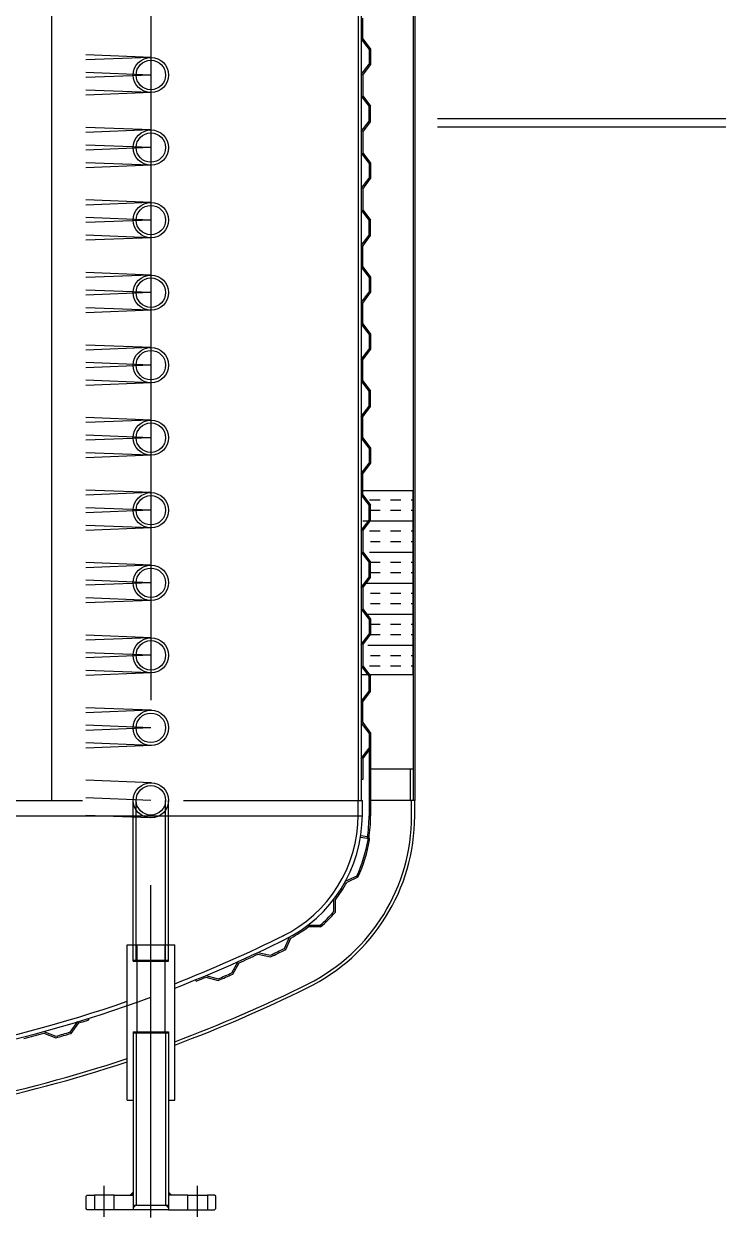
# Model space of a CAD drawing. Extents: x -29512 to 147477, y -5232 to 39709.
# Drawn here: x 140834.42 to 140839.11, y 9094.26 to 9102.32 of the extents above; entities that cross this region are included whole.
import ezdxf

# ---------------------------------------------------------------- set-up
doc = ezdxf.new("R2010")
doc.units = 0
doc.linetypes.add('DASHDOT', pattern=[25.4, 12.7, -6.35, 0, -6.35])
doc.layers.get('0').update_dxf_attribs({"linetype": 'CONTINUOUS'})
for name, color, linetype in [('2', 2, 'CONTINUOUS'), ('6', 6, 'DASHDOT'), ('DIMENSION', 3, 'CONTINUOUS'), ('HATCH', 4, 'CONTINUOUS')]:
    doc.layers.add(name, color=color, linetype=linetype)

# ---------------------------------------------------------------- blocks, each defined once
blk = doc.blocks.new('UeY515')
at = {"layer": '2'}
h = blk.add_hatch(dxfattribs=at)
h.set_pattern_fill('INSUL', scale=1.120219632, angle=180, style=0)
h.set_pattern_definition([(180, (34.18797440761773, 9.622044550467763), (0, 0.4200823619999997), []), (180, (34.18797440761773, 9.762072004467882), (0, 0.4200823619999997), [0.140027454, -0.140027454]), (180, (34.18797440761773, 9.902099458468001), (0, 0.4200823619999997), [0.140027454, -0.140027454])])
h.paths.add_polyline_path([(23.1675422643184, 25.64023873697442), (23.27256285479507, 25.78026619097272), (23.27256285479507, 25.99030737197472), (23.1675422643184, 26.13033482597257), (23.1675422643184, 26.41038973397372), (23.27256285479507, 26.55041718797429), (23.27256285479507, 26.58706463647695), (23.8466754161982, 26.58706463647695), (23.8466754161982, 24.10693811567307), (23.17279329384837, 24.10693811567307), (23.27256285479507, 24.2399641969746), (23.27256285479507, 24.45000537797432), (23.1675422643184, 24.59003283197444), (23.1675422643184, 24.87008773997286), (23.27256285479507, 25.01011519397343), (23.27256285479507, 25.22015637497316), (23.1675422643184, 25.36018382897373)])
at = {"color": 7}
for p, q in [((23.10452991000056, 44.81979911135068), (23.10452991000056, 22.40560454957154)), ((23.1465381461976, 44.81979911135068), (23.1465381461976, 22.40560454957154)), ((23.8466754161982, 41.58586506122174), (23.8466754161982, 22.40560454957154)), ((23.86767953427716, 41.58586506122174), (23.86767953427716, 22.40560454957154)), ((18.96076512055606, 39.48895393756993), (18.96076512055606, 22.40560454957154)), ((23.16754226427656, 32.69762241856961), (23.16754226427656, 32.9776773265703)), ((23.1465381461976, 32.69062104587033), (23.25155873671429, 32.55059359187021)), ((23.16754226427656, 32.69762241856961), (23.27256285479325, 32.55759496457108)), ((20.31323120830984, 32.44539320085687), (19.42435498140458, 32.47996060968239)), ((20.29473045165014, 32.44539320085687), (19.42435498140458, 32.41154526590435)), ((23.25155873671429, 32.55059359187021), (23.25155873671429, 32.35455515627064)), ((23.27256285479325, 32.55759496457108), (23.27256285479325, 32.34755378356931)), ((23.1465381461976, 32.21452770227029), (23.25155873671429, 32.35455515627064)), ((23.16754226427656, 32.20752632957124), (23.27256285479325, 32.34755378356931)), ((23.16754226427656, 32.20752632957124), (23.16754226427656, 31.92747142157032)), ((20.29473045165014, 31.9696594582831), (19.42435498140458, 32.00350739323858)), ((20.31323120830984, 31.9696594582831), (19.42435498140458, 31.93509204946031)), ((23.1465381461976, 31.92047004887149), (23.25155873671429, 31.78044259487115)), ((23.16754226427656, 31.92747142157032), (23.27256285479325, 31.78744396756952)), ((23.25155873671429, 31.5844041592718), (23.25155873671429, 31.78044259487115)), ((23.27256285479325, 31.57740278657025), (23.27256285479325, 31.78744396756952)), ((20.31323120830984, 31.46520102285854), (19.42435498140458, 31.4997684316811)), ((20.29473045165014, 31.46520102285854), (19.42435498140458, 31.43135308790329)), ((23.1465381461976, 31.44437670527122), (23.25155873671429, 31.5844041592718)), ((23.16754226427656, 31.43737533256967), (23.27256285479325, 31.57740278657025)), ((23.16754226427656, 31.43737533256967), (23.16754226427656, 31.15732042457148)), ((23.1465381461976, 31.15031905186993), (23.25155873671429, 31.01029159787186)), ((23.16754226427656, 31.15732042457148), (23.27256285479325, 31.01729297057113)), ((20.29473045165014, 30.98946728028477), (19.42435498140458, 31.02331521523729)), ((20.31323120830984, 30.98946728028477), (19.42435498140458, 30.95489987145902)), ((23.25155873671429, 31.01029159787186), (23.25155873671429, 30.81425316227023)), ((23.27256285479325, 31.01729297057113), (23.27256285479325, 30.80725178957164)), ((23.1465381461976, 30.67422570826966), (23.25155873671429, 30.81425316227023)), ((23.16754226427656, 30.66722433557084), (23.27256285479325, 30.80725178957164)), ((23.16754226427656, 30.66722433557084), (23.16754226427656, 30.38716942757014)), ((20.31323120830984, 30.4850088448577), (19.42435498140458, 30.51957625368277)), ((20.29473045165014, 30.4850088448577), (19.42435498140458, 30.451160909902)), ((23.1465381461976, 30.38016805487064), (23.25155873671429, 30.24014060087052)), ((23.16754226427656, 30.38716942757014), (23.27256285479325, 30.24714197356957)), ((23.25155873671429, 30.0441021652714), (23.25155873671429, 30.24014060087052)), ((23.27256285479325, 30.03710079256984), (23.27256285479325, 30.24714197356957)), ((20.29473045165014, 30.00927510228325), (19.42435498140458, 30.04312303723896)), ((20.31323120830984, 30.00927510228325), (19.42435498140458, 29.97470769345841)), ((23.1465381461976, 29.9040747112706), (23.25155873671429, 30.0441021652714)), ((23.16754226427656, 29.8970733385695), (23.27256285479325, 30.03710079256984)), ((23.16754226427656, 29.61701843057085), (23.16754226427656, 29.8970733385695)), ((20.31323120830984, 29.50481666685891), (19.42435498140458, 29.53938407568194)), ((23.1465381461976, 29.61001705787203), (23.25155873671429, 29.46998960387145)), ((23.16754226427656, 29.61701843057085), (23.27256285479325, 29.47699097657028)), ((20.29473045165014, 29.50481666685891), (19.42435498140458, 29.47096873190389)), ((23.25155873671429, 29.46998960387145), (23.25155873671429, 29.27395116826983)), ((23.27256285479325, 29.47699097657028), (23.27256285479325, 29.26694979557078)), ((23.1465381461976, 29.13392371427176), (23.25155873671429, 29.27395116826983)), ((23.16754226427656, 29.12692234157021), (23.27256285479325, 29.26694979557078)), ((20.29473045165014, 29.02908292428265), (19.42435498140458, 29.06293085923767)), ((20.31323120830984, 29.02908292428265), (19.42435498140458, 28.99451551545985)), ((23.16754226427656, 28.84686743356929), (23.16754226427656, 29.12692234157021)), ((23.1465381461976, 28.83986606087024), (23.25155873671429, 28.69983860686989)), ((23.16754226427656, 28.84686743357224), (23.27256285479325, 28.70683997957144)), ((23.27256285479325, 28.70683997957144), (23.27256285479325, 28.49679879857194)), ((20.31323120830984, 28.52462448885808), (19.42435498140458, 28.55919189768338)), ((23.25155873671429, 28.69983860686989), (23.25155873671429, 28.50380017127077)), ((20.29473045165014, 28.52462448885808), (19.42435498140458, 28.49077655390283)), ((23.1465381461976, 28.36377271727042), (23.25155873671429, 28.50380017127077)), ((23.16754226427656, 28.35677134457137), (23.27256285479325, 28.49679879857194)), ((23.16754226427656, 28.07671643657068), (23.16754226427656, 28.35677134457137)), ((20.29473045165014, 28.04889074628409), (19.42435498140458, 28.08273868123979)), ((23.1465381461976, 28.0697150638714), (23.25155873671429, 27.92968760987105)), ((23.16754226427656, 28.07671643657068), (23.27256285479325, 27.93668898256988)), ((20.31323120830984, 28.04889074628409), (19.42435498140458, 28.01432333745879)), ((23.25155873671429, 27.7336491742717), (23.25155873671429, 27.92968760987105)), ((23.27256285479325, 27.72664780157015), (23.27256285479325, 27.93668898256988)), ((20.31323120830984, 27.54443231085702), (19.42435498140458, 27.57899971968232)), ((23.1465381461976, 27.59362172027113), (23.25155873671429, 27.7336491742717)), ((23.16754226427656, 27.58662034757003), (23.27256285479325, 27.72664780157015)), ((23.16754226427656, 27.30656543957139), (23.16754226427656, 27.58662034757003)), ((20.29473045165014, 27.54443231085702), (19.42435498140458, 27.51058437590427)), ((23.1465381461976, 27.29956406686983), (23.25155873671429, 27.15953661287176)), ((23.16754226427656, 27.30656543957139), (23.27256285479325, 27.16653798557081)), ((20.29473045165014, 27.06869856828303), (19.42435498140458, 27.10254650323827)), ((23.25155873671429, 27.15953661287176), (23.25155873671429, 26.96349817727014)), ((23.27256285479325, 27.16653798557081), (23.27256285479325, 26.95649680457154)), ((20.31323120830984, 27.06869856828303), (19.42435498140458, 27.03413115946046)), ((23.1465381461976, 26.82347072326979), (23.25155873671429, 26.96349817727014)), ((23.16754226427656, 26.81646935057074), (23.27256285479325, 26.95649680457154)), ((23.16754226427656, 26.53641444256959), (23.16754226427656, 26.81646935057074)), ((20.31323120830984, 26.56424013285869), (19.42435498140458, 26.59880754168148)), ((20.29473045165014, 26.56424013285869), (19.42435498140458, 26.53039219790321)), ((23.1465381461976, 26.52941306987054), (23.25155873671429, 26.38938561587042)), ((23.16754226427656, 26.53641444256959), (23.27256285479325, 26.39638698856925)), ((23.25155873671429, 26.1933471802713), (23.25155873671429, 26.38938561587042)), ((23.27256285479325, 26.18634580756975), (23.27256285479325, 26.39638698856925)), ((23.1465381461976, 26.05331972627073), (23.25155873671429, 26.1933471802713)), ((23.16754226427656, 26.0463183535694), (23.27256285479325, 26.18634580756975)), ((20.29473045165014, 26.08850639028446), (19.42435498140458, 26.12235432523721)), ((20.31323120830984, 26.08850639028446), (19.42435498140458, 26.0539389814594)), ((23.16754226427656, 26.0463183535694), (23.16754226427656, 25.76626344557076)), ((23.1465381461976, 25.75926207287193), (23.25155873671429, 25.61923461887181)), ((23.16754226427656, 25.76626344557076), (23.27256285479325, 25.62623599157018)), ((20.31323120830984, 25.5840479548574), (19.42435498140458, 25.61861536368292)), ((20.29473045165014, 25.5840479548574), (19.42435498140458, 25.55020001990238)), ((23.25155873671429, 25.42319618326974), (23.25155873671429, 25.61923461887181)), ((23.27256285479325, 25.41619481057091), (23.27256285479325, 25.62623599157018)), ((23.1465381461976, 25.28316872927189), (23.25155873671429, 25.42319618326974)), ((23.16754226427656, 25.27616735657057), (23.27256285479325, 25.41619481057091)), ((23.16754226427656, 25.27616735657057), (23.16754226427656, 24.99611244856942)), ((20.29473045165014, 25.10831421228363), (19.42435498140458, 25.14216214723911)), ((20.31323120830984, 25.10831421228363), (19.42435498140458, 25.07374680345811)), ((23.16754226427656, 24.99611244856942), (23.27256285479325, 24.85608499457112)), ((23.1465381461976, 24.98911107587082), (23.25155873671429, 24.84908362187002)), ((23.25155873671429, 24.84908362187002), (23.25155873671429, 24.65304518627067)), ((23.27256285479325, 24.85608499457112), (23.27256285479325, 24.64604381356958)), ((20.31323120830984, 24.60385577685884), (19.42435498140458, 24.63842318568186)), ((20.29473045165014, 24.60385577685884), (19.42435498140458, 24.57000784190359)), ((23.1465381461976, 24.5130177322701), (23.25155873671429, 24.65304518627067)), ((23.16754226427656, 24.50601635957128), (23.27256285479325, 24.64604381356958)), ((23.16754226427656, 24.50601635957128), (23.16754226427656, 24.22596145157013)), ((23.1465381461976, 24.21896007887153), (23.25155873671429, 24.07893262487096)), ((23.16754226427656, 24.22596145157013), (23.27256285479325, 24.08593399756978)), ((20.29473045165014, 24.12812203428257), (19.42435498140458, 24.16196996923782)), ((20.31323120830984, 24.12812203428257), (19.42435498140458, 24.09355462546023)), ((23.25155873671429, 23.88289418927161), (23.25155873671429, 24.07893262487096)), ((23.27256285479325, 23.87589281657029), (23.27256285479325, 24.08593399756978)), ((23.1465381461976, 23.74286673527126), (23.25155873671429, 23.88289418927161)), ((23.16754226427656, 23.73586536256971), (23.27256285479325, 23.87589281657029)), ((23.16754226427656, 23.45581045457129), (23.16754226427656, 23.73586536256971)), ((20.31323120830984, 23.623663598858), (19.42435498140458, 23.65823100768307)), ((20.29473045165014, 23.623663598858), (19.42435498140458, 23.58981566390275)), ((23.1465381461976, 23.44880908186997), (23.25155873671429, 23.30878162787212)), ((23.16754226427656, 23.45581045457129), (23.27256285479325, 23.31578300057072)), ((23.25155873671429, 23.30878162787212), (23.25155873671429, 23.11274319227005)), ((23.27256285479325, 23.31578300057072), (23.27256285479325, 23.10574181957145)), ((20.29473045165014, 23.14792985628424), (19.42435498140458, 23.18177779123948)), ((20.31323120830984, 23.14792985628424), (19.42435498140458, 23.11336244745871)), ((23.1465381461976, 22.97271573826947), (23.25155873671429, 23.11274319227005)), ((23.16754226427656, 22.96571436557065), (23.27256285479325, 23.10574181957145)), ((23.25155873671429, 23.07773632877092), (23.25155873671429, 22.19556336857181)), ((23.27256285479325, 23.10574181957145), (23.27256285479325, 22.19556336857181)), ((23.16754226427656, 22.96571436557065), (23.16754226427656, 22.68565945756973)), ((23.8466754161982, 22.8256869115703), (23.27256285479325, 22.8256869115703)), ((23.80466718000025, 22.8256869115703), (23.80466718000025, 22.40560454957154)), ((20.31323120830984, 22.64347142085717), (19.42435498140458, 22.67803882968246)), ((23.16754226427656, 22.68565945756973), (23.1465381461976, 22.68565945756973)), ((17.07221040356671, 22.40560454957154), (19.37914518414254, 22.40560454957154)), ((20.06593415818134, 20.24514433423974), (20.06593415818134, 22.40560454957154)), ((20.10514184532985, 20.24514433423974), (20.10514184532985, 22.40560454957154)), ((20.50281981467015, 20.24514433423974), (20.50281981467015, 22.40560454957154)), ((20.54202750177683, 20.24514433423974), (20.54202750177683, 22.40560454957154)), ((20.74370374208229, 22.40560454957154), (23.16054089161116, 22.40560454957154)), ((23.10452991000056, 22.20818676279669), (23.10452991000056, 22.40560454957154)), ((23.16054089161116, 22.20818676279669), (23.16054089161116, 22.40560454957154)), ((23.86767953427716, 22.40560454957154), (23.27256285479325, 22.40560454957154)), ((23.82567129811923, 22.19556336857181), (23.82567129811923, 22.40560454957154)), ((23.86767953427716, 22.19556336857181), (23.86767953427716, 22.40560454957154)), ((20.29473045165014, 22.16773767828317), (19.42435498140458, 22.20158561323865)), ((23.22557963577128, 21.89075550466396), (23.13579456577554, 21.90445325900191)), ((23.22874740480711, 21.91151937271638), (23.13907855412344, 21.92519939644694)), ((23.08512676537885, 21.3820718500067), (22.93377969885205, 21.31400881624086)), ((23.10090969284101, 21.36613931085662), (22.94884461626043, 21.297753377258)), ((22.77561292889641, 20.90376840671274), (22.77569574484369, 21.06971570030009)), ((22.79661312201915, 20.89589830564546), (22.79669633087178, 21.06263287465208)), ((22.58735711093505, 20.71566826068306), (22.42140980561271, 20.71572272613116)), ((22.59520983670882, 20.69466156411454), (22.42847525591606, 20.69471628795077)), ((22.10896772478736, 20.40573841297874), (22.17695456310958, 20.5578239149736)), ((22.12504781037387, 20.3902423693919), (22.19322896777248, 20.54276256012167)), ((19.98191768578545, 18.354773705242), (19.98191768578545, 20.45518551524174)), ((19.98191768578545, 20.45518551524174), (20.62604397421364, 20.45518551524174)), ((20.06593415818134, 20.23114158884209), (20.06593415818134, 20.45518551524174)), ((20.11354349256089, 20.45518551524174), (20.11354349256089, 19.27895490164155)), ((20.49441816743729, 20.45518551524174), (20.49441816743729, 19.27895490164155)), ((20.54202750177683, 20.23114158884209), (20.54202750177683, 20.45518551524174)), ((20.62604397421364, 18.354773705242), (20.62604397421364, 20.45518551524174)), ((21.74793012592363, 20.34889445450199), (21.91823812427265, 20.3132776781913)), ((21.75048949936172, 20.32690068780789), (21.92088413404144, 20.29126579311242)), ((20.06593415818134, 20.24514433423974), (20.54202750177683, 20.24514433423974)), ((20.06593415818134, 20.24514433423974), (20.54202750177683, 20.24514433423974)), ((20.06593415818134, 20.23114158884209), (20.54202750177683, 20.23114158884209)), ((21.39680886230235, 20.07413751300192), (21.48093143104234, 20.22644234708832)), ((21.41176414023357, 20.05777095825761), (21.49592950247734, 20.21015327038185)), ((21.04423462860723, 20.03719748627555), (21.21289043497018, 19.99443549322859)), ((21.04586490136171, 20.01511540357683), (21.21460650355766, 19.97233165734292)), ((20.91644090226237, 19.96166071289963), (20.90849716940284, 19.98110473731253)), ((19.21496856085469, 19.2750343130615), (19.31764949796161, 19.41549781085405)), ((19.22773750971828, 19.25691034005331), (19.3304706810095, 19.39744529215295)), ((19.45798784018552, 19.45881298165955), (19.46426304238958, 19.43876816151533)), ((18.85871995641264, 19.26061661265771), (19.02070616812671, 19.19686204843629)), ((18.85989189169413, 19.28272775766209), (19.02179574231013, 19.21900560913446)), ((20.06593415818134, 19.27895490164155), (20.54202750177683, 19.27895490164155)), ((20.06593415818134, 19.27895490164155), (20.06593415818134, 19.05491097524168)), ((20.06593415818134, 19.26495215624141), (20.06593415818134, 16.92352972547019)), ((20.06593415818134, 19.26495215624141), (20.54202750177683, 19.26495215624141)), ((20.06593415818134, 19.26495215624141), (20.54202750177683, 19.26495215624141)), ((20.10514184532985, 19.26495215624141), (20.10514184532985, 16.93053109817174)), ((20.50281981467015, 19.26495215624141), (20.50281981467015, 16.93053109817174)), ((20.54202750177683, 19.27895490164155), (20.54202750177683, 19.05491097524168)), ((20.54202750177683, 19.26495215624141), (20.54202750177683, 16.92352972547019)), ((19.98191768578545, 18.354773705242), (20.06593415818134, 18.354773705242)), ((20.54202750177683, 18.354773705242), (20.62604397421364, 18.354773705242)), ((19.67385728698355, 16.77650089877079), (19.67385728698355, 17.19658326077001)), ((20.93410437301554, 16.77650089877079), (20.93410437301554, 17.19658326077001)), ((19.80688336828553, 17.07055855216981), (19.54083120568248, 17.07055855216981)), ((20.80107829171448, 17.07055855216981), (21.0671304542775, 17.07055855216981)), ((19.80688336828553, 16.87452011657024), (19.54083120568248, 16.87452011657024)), ((20.54202750177683, 16.93053109817174), (20.06593415818134, 16.93053109817174)), ((20.54202750177683, 16.87452011657024), (20.06593415818134, 16.87452011657024)), ((20.80107829171448, 16.87452011657024), (21.0671304542775, 16.87452011657024))]:
    blk.add_line(p, q, dxfattribs=at)
for points in [[(23.8466754161982, 26.58706463647604), (23.14653814619942, 26.58706463647604), (23.14653814619942, 24.10693811567216), (23.8466754161982, 24.10693811567216)], [(19.54083120572341, 16.87452011657069), (19.44281198791305, 16.87452011657069), (19.42880924250039, 16.88852286197107), (19.42880924250039, 17.05655580677239), (19.44281198791305, 17.07055855217232), (19.54083120572341, 17.07055855217232)], [(20.06593415822317, 16.87452011657069), (19.81388474099185, 16.87452011657069), (19.81388474099185, 16.87452011657069), (19.80688336832645, 16.87452011657069), (19.80688336832645, 17.07055855217232), (20.06593415822317, 17.07055855217232)], [(20.54202750181776, 16.87452011657069), (20.79407691900815, 16.87452011657069), (20.79407691900815, 16.87452011657069), (20.80107829171448, 16.87452011657069), (20.80107829171448, 17.07055855217232), (20.54202750181776, 17.07055855217232)], [(21.06713045431934, 16.87452011657069), (21.16514967208786, 16.87452011657069), (21.17915241749961, 16.88852286197107), (21.17915241749961, 17.05655580677239), (21.16514967208786, 17.07055855217232), (21.06713045431934, 17.07055855217232)]]:
    blk.add_lwpolyline(points, close=True, dxfattribs=at)
for centre, radius in [((20.30398082999909, 32.20752632957124), 0.2380466717999944), ((20.30398082999909, 32.20752632957124), 0.1988389846786371), ((20.30398082999909, 31.22733415157018), 0.2380466717999944), ((20.30398082999909, 31.22733415157018), 0.1988389846786371), ((20.30398082999909, 30.24714197357184), 0.2380466717999944), ((20.30398082999909, 30.24714197357184), 0.1988389846786371), ((20.30398082999909, 29.26694979557078), 0.2380466717999944), ((20.30398082999909, 29.26694979557078), 0.1988389846786371), ((20.30398082999909, 28.28675761756972), 0.2380466717999944), ((20.30398082999909, 28.28675761756972), 0.1988389846786371), ((20.30398082999909, 27.30656543957139), 0.2380466717999944), ((20.30398082999909, 27.30656543957139), 0.1988389846786371), ((20.30398082999909, 26.32637326157055), 0.2380466717999944), ((20.30398082999909, 26.32637326157055), 0.1988389846786371), ((20.30398082999909, 25.34618108357176), 0.2380466717999944), ((20.30398082999909, 25.34618108357176), 0.1988389846786371), ((20.30398082999909, 24.36598890557093), 0.2380466717999944), ((20.30398082999909, 24.36598890557093), 0.1988389846786371), ((20.30398082999909, 23.38579672756987), 0.2380466717999944), ((20.30398082999909, 23.38579672756987), 0.1988389846786371), ((20.30398082999909, 22.40560454957154), 0.2380466717999944), ((20.30398082999909, 22.40560454957154), 0.1988389846786371)]:
    blk.add_circle(centre, radius, dxfattribs=at)
for centre, radius, start, end in [((21.28417300801448, 22.20818676279669), 1.820356902, 295.8915348785587, 0), ((21.28417300801448, 22.20818676279669), 1.8763678836, 295.8915348785362, 0), ((21.28417300801448, 22.19556336857181), 2.583506526299999, 295.9581912571633, 0), ((21.28417300801448, 22.19556336857181), 2.541498290099999, 296.8202463209399, 0), ((21.28417300801448, 22.19556336857181), 1.9673857287, 351.3257087652666, 0), ((21.28417300801448, 22.19556336857181), 1.9883898468, 351.1174833477461, 0), ((21.28417300801448, 22.20818676279669), 1.981388474099999, 335.3586182887888, 350.3061974595621), ((21.28417300801448, 22.20818676279669), 2.0023925922, 335.1325367863523, 350.3061974595661), ((23.22346778973588, 21.87691292596151), 0.0140027454, 350.3061974594308, 81.3257491219929), ((23.22346778973588, 21.87691292596151), 0.03500686349999999, 350.3061974597396, 81.3257491204091), ((21.28417300801448, 22.20818676279669), 1.8973720017, 322.8604648791174, 331.3251022396904), ((21.28417300801448, 22.20818676279669), 1.981388474099999, 311.1256527274635, 318.8269488295475), ((21.28417300801448, 22.20818676279669), 2.0023925922, 310.8995712246378, 319.0530303311322), ((21.28417300801448, 22.20818676279669), 1.8973720017, 298.6274993168753, 307.092136677313), ((14.00274540000009, 36.88444329317167), 18.20356902, 291.3365902814527, 296.4378175880516), ((14.00274540000009, 36.88444329317167), 18.2595800016, 291.2679533984546, 296.4378175880535), ((14.00274540000009, 36.88444329317167), 18.2805841197, 294.1984592095124, 295.0762277244889), ((14.00274540000009, 36.88444329317167), 18.3646005921, 295.5322490929925, 296.1935454699391), ((14.00274540000009, 36.88444329317167), 18.3856047102, 295.5101232897526, 296.2171946317811), ((14.00274540000009, 36.88444329317167), 18.2805841197, 292.2221585066213, 292.6610427638889), ((14.00274540000009, 36.88444329317167), 18.3646005921, 293.1170641321201, 293.7424378412326), ((14.00274540000009, 36.88444329317167), 18.3856047102, 293.0949383301669, 293.764563643163), ((14.00274540000009, 36.87181989894407), 18.9247104081, 290.4861837018336, 296.4457807213793), ((14.00274540000009, 36.87181989894407), 18.9667186443, 290.4387795757704, 296.3293944143688), ((14.00274540000009, 36.88444329317167), 18.20356902, 271.9638668054159, 289.1754237151909), ((14.00274540000009, 36.88444329317167), 18.2595800016, 271.963866805418, 290.1874133862679), ((14.00274540000009, 36.88444329317167), 18.2805841197, 286.9442907418691, 287.3831749994715), ((14.00274540000009, 36.88444329317167), 18.2805841197, 284.5269571844107, 285.4047256992653), ((14.00274540000009, 36.88444329317167), 18.3856047102, 285.8386212643125, 286.5103951766227), ((14.00274540000009, 36.88444329317167), 18.3646005921, 285.8607470674621, 286.4882693739896), ((14.00274540000009, 36.87181989894407), 18.9247104081, 281.534795620321, 288.4178868591096), ((14.00274540000009, 36.87181989894407), 18.9667186443, 281.5088982572217, 288.3756337104113)]:
    blk.add_arc(centre, radius, start, end, dxfattribs=at)
for points in [[(20.06593415818134, 17.07055855216981), (20.012723725662, 17.07055855216981), (20.06593415818134, 17.12376898468983)], [(20.54202750177683, 17.07055855216981), (20.59523793429707, 17.07055855216981), (20.54202750177683, 17.12376898468983)], [(20.06593415818134, 16.92868863166882), (20.10514184532985, 16.92868863166882), (20.06593415818134, 16.88948094455145)], [(20.54202750177683, 16.92868863166882), (20.50281981467015, 16.92868863166882), (20.54202750177683, 16.88948094455145)]]:
    blk.add_solid(points, dxfattribs=at)
at = {"layer": '6', "color": 7}
for p, q in [((20.30398082999909, 36.46125667735828), (20.30398082999909, 21.86783050288091)), ((20.30398082999909, 32.20752632957124), (19.42435498140458, 32.24173400146037)), ((20.30398082999909, 32.20752632957124), (19.42435498140458, 32.17331865768233)), ((20.30398082999909, 31.22733415157018), (19.42435498140458, 31.26154182345908)), ((20.30398082999909, 31.22733415157018), (19.42435498140458, 31.19312647968127)), ((20.30398082999909, 30.24714197357184), (19.42435498140458, 30.28134964546121)), ((20.30398082999909, 30.24714197357184), (19.42435498140458, 30.21293430167998)), ((20.30398082999909, 29.26694979557078), (19.42435498140458, 29.30115746745969)), ((20.30398082999909, 29.26694979557078), (19.42435498140458, 29.23274212368187)), ((20.30398082999909, 28.28675761756972), (19.42435498140458, 28.32096528946158)), ((20.30398082999909, 28.28675761756972), (19.42435498140458, 28.25254994568058)), ((20.30398082999909, 27.30656543957139), (19.42435498140458, 27.34077311146052)), ((20.30398082999909, 27.30656543957139), (19.42435498140458, 27.27235776768248)), ((20.30398082999909, 26.32637326157055), (19.42435498140458, 26.36058093345923)), ((20.30398082999909, 26.32637326157055), (19.42435498140458, 26.29216558968142)), ((20.30398082999909, 25.34618108357176), (19.42435498140458, 25.3803887554609)), ((20.30398082999909, 25.34618108357176), (19.42435498140458, 25.31197341168013)), ((20.30398082999909, 24.36598890557093), (19.42435498140458, 24.40019657746006)), ((20.30398082999909, 24.36598890557093), (19.42435498140458, 24.3317812336818)), ((20.30398082999909, 23.38579672756987), (19.42435498140458, 23.4200043994615)), ((20.30398082999909, 23.38579672756987), (19.42435498140458, 23.35158905568096)), ((20.30398082999909, 22.40560454957154), (19.42435498140458, 22.43981222146044)), ((17.06102618872501, 22.19556336857181), (23.16054089161116, 22.19556336857181)), ((20.30398082999909, 16.76920231551958), (20.30398082999909, 21.25921687638402))]:
    blk.add_line(p, q, dxfattribs=at)

msp = doc.modelspace()

# ---------------------------------------------------------------- linework, layer by layer
at = {"layer": 'DIMENSION', "color": 7, "linetype": 'ByBlock', "ltscale": 0.5}
for p, q in [((140837.2111868111, 9101.683183277766), (140849.9472269177, 9101.683183277775)), ((140837.2111868111, 9101.627172296166), (140849.9472269177, 9101.627172296174))]:
    msp.add_line(p, q, dxfattribs=at)

# ---------------------------------------------------------------- block references
at = {"layer": 'HATCH', "color": 7, "xscale": 0.5, "yscale": 0.5, "zscale": 0.5}
msp.add_blockref('UeY515', (140825.1238600098, 9085.873477766387), dxfattribs=at)

doc.saveas('drawing.dxf')
